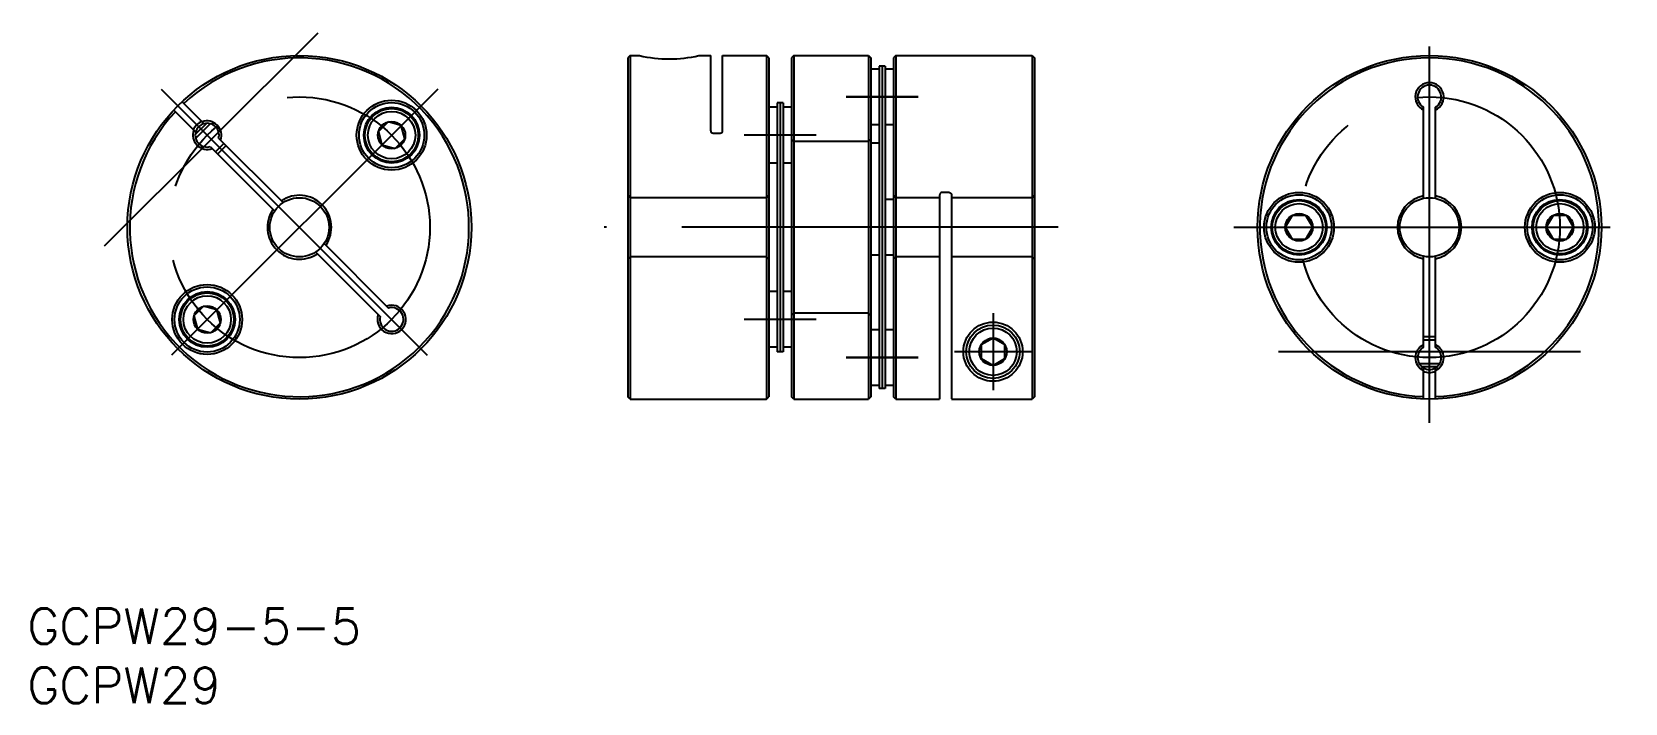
# Model space of a CAD drawing. Extents: x 0 to 135, y 0 to 57.
import ezdxf

# ---------------------------------------------------------------- set-up
doc = ezdxf.new("R2010")
doc.units = 0
doc.linetypes.add('CENTER', pattern=[50.8, 31.75, -6.35, 6.35, -6.35])
doc.linetypes.add('DASHED', pattern=[19.05, 12.7, -6.35])
doc.layers.get('0').update_dxf_attribs({"linetype": 'CONTINUOUS'})
doc.layers.add('CENTER', color=1, linetype='CENTER')
doc.styles.get("Standard").update_dxf_attribs({"font": 'txt.shx', "height": 3, "bigfont": 'bigfont.shx'})

# ---------------------------------------------------------------- blocks, each defined once
blk = doc.blocks.new('*U1')
at = {"color": 7, "linetype": 'CONTINUOUS'}
blk.add_text('GCPW29-5-5', height=3, dxfattribs=at).set_placement((0, 5))
blk = doc.blocks.new('*U2')
at = {"color": 7, "linetype": 'CONTINUOUS'}
blk.add_text('GCPW29', height=3, dxfattribs=at).set_placement((0, 0))

msp = doc.modelspace()

# ---------------------------------------------------------------- linework, layer by layer
at = {"color": 7, "linetype": 'CONTINUOUS'}
for p, q in [((50.833188, 54.666545), (50.633188, 54.466545)), ((50.633188, 54.466545), (50.633188, 25.866545)), ((50.833188, 54.666545), (51.645964, 54.666545)), ((50.833188, 54.666545), (50.833188, 25.666545)), ((56.620765, 54.666545), (57.633188, 54.666545)), ((57.633188, 48.314346), (57.633188, 54.666545)), ((58.633188, 48.314346), (58.633188, 54.666545)), ((58.633188, 54.666545), (62.333188, 54.666545)), ((62.333188, 54.666545), (62.333188, 25.666545)), ((62.533188, 54.466545), (62.333188, 54.666545)), ((62.533188, 54.466545), (62.533188, 25.866545)), ((64.633188, 54.666545), (64.433188, 54.466545)), ((64.433188, 54.466545), (64.433188, 25.866545)), ((64.633188, 54.666545), (70.933188, 54.666545)), ((64.633188, 54.666545), (64.633188, 25.666545)), ((70.933188, 54.666545), (70.933188, 25.666545)), ((70.933188, 54.666545), (71.133188, 54.466545)), ((71.133188, 54.466545), (71.133188, 25.866545)), ((71.833188, 53.773145), (71.833188, 26.559945)), ((72.333188, 53.773145), (71.833188, 53.773145)), ((72.083188, 53.773145), (72.083188, 26.559945)), ((72.333188, 53.773145), (72.333188, 26.559945)), ((73.233188, 54.666545), (73.033188, 54.466545)), ((73.033188, 54.466545), (73.033188, 25.866545)), ((73.233188, 54.666545), (84.733188, 54.666545)), ((73.233188, 54.666545), (73.233188, 25.666545)), ((84.733188, 54.666545), (84.733188, 25.666545)), ((84.733188, 54.666545), (84.933188, 54.466545)), ((84.933188, 54.466545), (84.933188, 25.866545)), ((71.833188, 53.516545), (71.133188, 53.516545)), ((73.033188, 53.516545), (72.333188, 53.516545)), ((12.344717, 50.059942), (14.20112, 48.203539)), ((13.051823, 50.767049), (14.908227, 48.910645)), ((63.233188, 50.294719), (62.533188, 50.294719)), ((63.233188, 50.666545), (63.233188, 29.666545)), ((63.733188, 50.666545), (63.233188, 50.666545)), ((63.483188, 50.666545), (63.483188, 29.666545)), ((63.733188, 50.666545), (63.733188, 29.666545)), ((64.433188, 50.294719), (63.733188, 50.294719)), ((117.737204, 42.616035), (117.737204, 50.300519)), ((118.737204, 42.616035), (118.737204, 50.300519)), ((15.104423, 48.942757), (14.169009, 48.007342)), ((30.424537, 49.060075), (29.60804, 48.243578)), ((31.539892, 48.761216), (30.424537, 49.060075)), ((31.83875, 47.645861), (31.539892, 48.761216)), ((71.833188, 48.816545), (71.133188, 48.816545)), ((73.033188, 48.816545), (72.333188, 48.816545)), ((16.05093, 46.353729), (16.758036, 47.060836)), ((16.05093, 46.353729), (16.758036, 47.060836)), ((16.132972, 47.6859), (21.566723, 42.252149)), ((29.60804, 48.243578), (29.906899, 47.128223)), ((29.906899, 47.128223), (31.022254, 46.829364)), ((31.022254, 46.829364), (31.83875, 47.645861)), ((57.833188, 48.126308), (58.433188, 48.126308)), ((71.833188, 47.266545), (71.133188, 47.266545)), ((15.425865, 46.978794), (20.859617, 41.545042)), ((63.233188, 45.594719), (62.533188, 45.594719)), ((64.433188, 45.594719), (63.733188, 45.594719)), ((76.959804, 42.996864), (76.951215, 42.978292)), ((76.966785, 43.00936), (76.959804, 42.996864)), ((76.973406, 43.019706), (76.966785, 43.00936)), ((76.983143, 43.032928), (76.973406, 43.019706)), ((76.992496, 43.043897), (76.983143, 43.032928)), ((77.004106, 43.055663), (76.992496, 43.043897)), ((77.013434, 43.063892), (77.004106, 43.055663)), ((77.024933, 43.072773), (77.013434, 43.063892)), ((77.042378, 43.08395), (77.024933, 43.072773)), ((77.049652, 43.087876), (77.042378, 43.08395)), ((77.062745, 43.093958), (77.049652, 43.087876)), ((77.076258, 43.099006), (77.062745, 43.093958)), ((77.086139, 43.101961), (77.076258, 43.099006)), ((77.104325, 43.10587), (77.086139, 43.101961)), ((77.11871, 43.107621), (77.104325, 43.10587)), ((77.133188, 43.108212), (77.11871, 43.107621)), ((77.733188, 43.108212), (77.133188, 43.108212)), ((77.733188, 43.108212), (77.747666, 43.107621)), ((77.747666, 43.107621), (77.762051, 43.10587)), ((77.762051, 43.10587), (77.780237, 43.101961)), ((77.780237, 43.101961), (77.790118, 43.099006)), ((77.790118, 43.099006), (77.803631, 43.093958)), ((77.803631, 43.093958), (77.816724, 43.087876)), ((77.816724, 43.087876), (77.823998, 43.08395)), ((77.823998, 43.08395), (77.841443, 43.072773)), ((77.841443, 43.072773), (77.852942, 43.063892)), ((77.852942, 43.063892), (77.86227, 43.055663)), ((77.86227, 43.055663), (77.87388, 43.043897)), ((77.87388, 43.043897), (77.883233, 43.032928)), ((77.883233, 43.032928), (77.89297, 43.019706)), ((77.89297, 43.019706), (77.899591, 43.00936)), ((77.899591, 43.00936), (77.906572, 42.996864)), ((77.906572, 42.996864), (77.915161, 42.978292)), ((73.033188, 42.516545), (72.333188, 42.516545)), ((76.933607, 42.900706), (76.933188, 42.886434)), ((76.933188, 42.886434), (76.933188, 25.666545)), ((76.934864, 42.914942), (76.933607, 42.900706)), ((76.937712, 42.933131), (76.934864, 42.914942)), ((76.939892, 42.943152), (76.937712, 42.933131)), ((76.943656, 42.957025), (76.939892, 42.943152)), ((76.948236, 42.970648), (76.943656, 42.957025)), ((76.951215, 42.978292), (76.948236, 42.970648)), ((77.915161, 42.978292), (77.91814, 42.970648)), ((77.91814, 42.970648), (77.92272, 42.957025)), ((77.92272, 42.957025), (77.926484, 42.943152)), ((77.926484, 42.943152), (77.928664, 42.933131)), ((77.928664, 42.933131), (77.931512, 42.914942)), ((77.931512, 42.914942), (77.932769, 42.900706)), ((77.932769, 42.900706), (77.933188, 42.886434)), ((77.933188, 42.886434), (77.933188, 25.675169)), ((106.659853, 41.166545), (106.082503, 40.166545)), ((107.814554, 41.166545), (106.659853, 41.166545)), ((108.391904, 40.166545), (107.814554, 41.166545)), ((128.659853, 41.166545), (128.082503, 40.166545)), ((129.814554, 41.166545), (128.659853, 41.166545)), ((130.391904, 40.166545), (129.814554, 41.166545)), ((106.082503, 40.166545), (106.659853, 39.166545)), ((106.659853, 39.166545), (107.814554, 39.166545)), ((107.814554, 39.166545), (108.391904, 40.166545)), ((128.082503, 40.166545), (128.659853, 39.166545)), ((128.659853, 39.166545), (129.814554, 39.166545)), ((129.814554, 39.166545), (130.391904, 40.166545)), ((24.323718, 38.080941), (29.75747, 32.647189)), ((25.030825, 38.788047), (30.464576, 33.354296)), ((71.833188, 37.816545), (71.133188, 37.816545)), ((73.033188, 37.816545), (72.333188, 37.816545)), ((117.737204, 30.03257), (117.737204, 37.717055)), ((118.737204, 30.03257), (118.737204, 37.717055)), ((63.233188, 34.73837), (62.533188, 34.73837)), ((64.433188, 34.73837), (63.733188, 34.73837)), ((14.868188, 33.503725), (14.051691, 32.687229)), ((14.051691, 32.687229), (14.35055, 31.571874)), ((15.983543, 33.204867), (14.868188, 33.503725)), ((16.282401, 32.089512), (15.983543, 33.204867)), ((14.35055, 31.571874), (15.465905, 31.273015)), ((15.465905, 31.273015), (16.282401, 32.089512)), ((71.833188, 31.516545), (71.133188, 31.516545)), ((73.033188, 31.516545), (72.333188, 31.516545)), ((118.737204, 30.916545), (117.737204, 30.916545)), ((118.737204, 30.916545), (117.737204, 30.916545)), ((63.233188, 30.03837), (62.533188, 30.03837)), ((63.733188, 29.666545), (63.233188, 29.666545)), ((64.433188, 30.03837), (63.733188, 30.03837)), ((81.433188, 30.821245), (80.433188, 30.243895)), ((80.433188, 30.243895), (80.433188, 29.089195)), ((82.433188, 30.243895), (81.433188, 30.821245)), ((82.433188, 29.089195), (82.433188, 30.243895)), ((80.433188, 29.089195), (81.433188, 28.511844)), ((81.433188, 28.511844), (82.433188, 29.089195)), ((117.575766, 28.416545), (118.898641, 28.416545)), ((117.737204, 25.675168), (117.737204, 28.300519)), ((118.737204, 25.675168), (118.737204, 28.300519)), ((50.833188, 25.666545), (50.633188, 25.866545)), ((50.833188, 25.666545), (62.333188, 25.666545)), ((62.333188, 25.666545), (62.533188, 25.866545)), ((64.633188, 25.666545), (64.433188, 25.866545)), ((64.633188, 25.666545), (70.933188, 25.666545)), ((71.133188, 25.866545), (70.933188, 25.666545)), ((71.833188, 26.816545), (71.133188, 26.816545)), ((72.333188, 26.559945), (71.833188, 26.559945)), ((73.033188, 26.816545), (72.333188, 26.816545)), ((73.233188, 25.666545), (73.033188, 25.866545)), ((73.233188, 25.666545), (76.933188, 25.666545)), ((77.933188, 25.666545), (84.733188, 25.666545)), ((84.933188, 25.866545), (84.733188, 25.666545))]:
    msp.add_line(p, q, dxfattribs=at)
at = {"color": 3, "linetype": 'CONTINUOUS'}
for p, q in [((15.418592, 48.912565), (14.199201, 47.693173)), ((16.585856, 47.233016), (15.878749, 46.52591)), ((117.737204, 30.673045), (118.737204, 30.673045)), ((117.374964, 28.660045), (119.099444, 28.660045))]:
    msp.add_line(p, q, dxfattribs=at)
at = {"color": 3, "linetype": 'DASHED'}
for p, q in [((64.633188, 47.416545), (64.433188, 47.616545)), ((70.933188, 47.416545), (64.633188, 47.416545)), ((70.933188, 47.416545), (71.133188, 47.616545)), ((50.833188, 42.666545), (50.633188, 42.866545)), ((62.333188, 42.666545), (50.833188, 42.666545)), ((62.333188, 42.666545), (62.533188, 42.866545)), ((73.233188, 42.666545), (73.033188, 42.866545)), ((76.933188, 42.666545), (73.233188, 42.666545)), ((84.733188, 42.666545), (77.933188, 42.666545)), ((84.733188, 42.666545), (84.933188, 42.866545)), ((50.833188, 37.666545), (50.633188, 37.466545)), ((62.333188, 37.666545), (50.833188, 37.666545)), ((62.333188, 37.666545), (62.533188, 37.466545)), ((73.233188, 37.666545), (73.033188, 37.466545)), ((76.933188, 37.666545), (73.233188, 37.666545)), ((84.733188, 37.666545), (77.933188, 37.666545)), ((84.733188, 37.666545), (84.933188, 37.466545)), ((64.633188, 32.916545), (64.433188, 32.716545)), ((70.933188, 32.916545), (64.633188, 32.916545)), ((70.933188, 32.916545), (71.133188, 32.716545))]:
    msp.add_line(p, q, dxfattribs=at)
at = {"color": 7, "linetype": 'CONTINUOUS'}
for centre, radius in [((22.945221, 40.166545), 14.5), ((118.237204, 40.166545), 14.5), ((30.723395, 47.944719), 2.95), ((30.723395, 47.944719), 2.75), ((30.723395, 47.944719), 2.35), ((30.723395, 47.944719), 2.25), ((30.723395, 47.944719), 2), ((30.723395, 47.944719), 1.154701), ((107.237204, 40.166545), 2.95), ((129.237204, 40.166545), 2.95), ((22.945221, 40.166545), 2.5), ((107.237204, 40.166545), 2.75), ((107.237204, 40.166545), 2.35), ((107.237204, 40.166545), 2.25), ((107.237204, 40.166545), 2), ((118.237204, 40.166545), 2.5), ((129.237204, 40.166545), 2.75), ((129.237204, 40.166545), 2.35), ((129.237204, 40.166545), 2.25), ((129.237204, 40.166545), 2), ((107.237204, 40.166545), 1.154701), ((129.237204, 40.166545), 1.154701), ((15.167046, 32.38837), 2.95), ((15.167046, 32.38837), 2.75), ((15.167046, 32.38837), 2.35), ((15.167046, 32.38837), 2.25), ((15.167046, 32.38837), 2), ((15.167046, 32.38837), 1.154701), ((81.433188, 29.666545), 2.5), ((81.433188, 29.666545), 2.25), ((81.433188, 29.666545), 2), ((81.433188, 29.666545), 1.154701)]:
    msp.add_circle(centre, radius, dxfattribs=at)
for centre, radius, start, end in [((22.945221, 40.166545), 14.3, 137.003757, 132.996243), ((54.133188, 65.233025), 10.8582, 256.688754, 283.311246), ((118.237204, 40.166545), 14.3, 272.003757, 267.996243), ((118.237204, 51.166545), 1.2, 294.624318, 245.375682), ((118.237204, 51.166545), 1, 300, 240), ((15.167046, 47.944719), 1.0065, 105.213401, 164.786599), ((15.167046, 47.944719), 1.2, 339.624318, 110.375682), ((15.167046, 47.944719), 1, 345, 105), ((15.167046, 47.944719), 1.2, 159.624318, 290.375682), ((15.167046, 47.944719), 1, 165, 285), ((57.826512, 48.320451), 0.193421, 181.808661, 271.970289), ((58.439891, 48.320439), 0.193393, 268.021716, 358.19461), ((22.945221, 40.166545), 2.7, 145.671929, 304.328071), ((22.945221, 40.166545), 2.7, 325.671929, 124.328071), ((118.237204, 40.166545), 2.7, 100.671929, 259.328071), ((118.237204, 40.166545), 2.7, 280.671929, 79.328071), ((30.723395, 32.38837), 1.2, 159.624318, 110.375682), ((30.723395, 32.38837), 1, 165, 105), ((118.237204, 29.166545), 1.2, 114.624318, 245.375682), ((118.237204, 29.166545), 1, 120, 240), ((118.237204, 29.166545), 1.2, 294.624318, 65.375682), ((118.237204, 29.166545), 1, 300, 60), ((118.237204, 29.166545), 1.0065, 240.213401, 299.786599)]:
    msp.add_arc(centre, radius, start, end, dxfattribs=at)
at = {"color": 3, "linetype": 'CONTINUOUS'}
for centre, start, end in [((15.167046, 47.944719), 111.421822, 158.578178), ((118.237204, 29.166545), 246.421822, 293.578178)]:
    msp.add_arc(centre, 1.25, start, end, dxfattribs=at)
at = {"layer": 'CENTER', "color": 1, "linetype": 'CENTER'}
for p, q in [((6.5206, 38.591166), (24.5206, 56.591166)), ((118.237204, 23.666545), (118.237204, 56.666545)), ((34.612483, 51.833807), (11.277959, 28.499283)), ((11.277959, 51.833807), (34.612483, 28.499283)), ((69.041423, 51.166545), (75.124953, 51.166545)), ((75.124953, 51.166545), (69.041423, 51.166545)), ((66.524953, 47.944695), (60.441423, 47.944695)), ((86.933188, 40.166545), (48.633188, 40.166545)), ((101.737204, 40.166545), (134.737204, 40.166545)), ((66.524953, 32.388395), (60.441423, 32.388395)), ((81.433188, 32.916544), (81.433188, 26.416545)), ((84.683188, 29.666545), (78.183188, 29.666545)), ((130.965126, 29.666545), (105.509282, 29.666545)), ((75.124953, 29.166545), (69.041423, 29.166545)), ((69.041423, 29.166545), (75.124953, 29.166545)), ((75.124953, 29.166545), (69.041423, 29.166545))]:
    msp.add_line(p, q, dxfattribs=at)
for centre in [(22.945221, 40.166545), (118.237204, 40.166545)]:
    msp.add_circle(centre, 11, dxfattribs=at)

# ---------------------------------------------------------------- block references
at = {"color": 7, "linetype": 'CONTINUOUS'}
for name in ['*U1', '*U2']:
    msp.add_blockref(name, (0, 0), dxfattribs=at)

doc.saveas('drawing.dxf')
